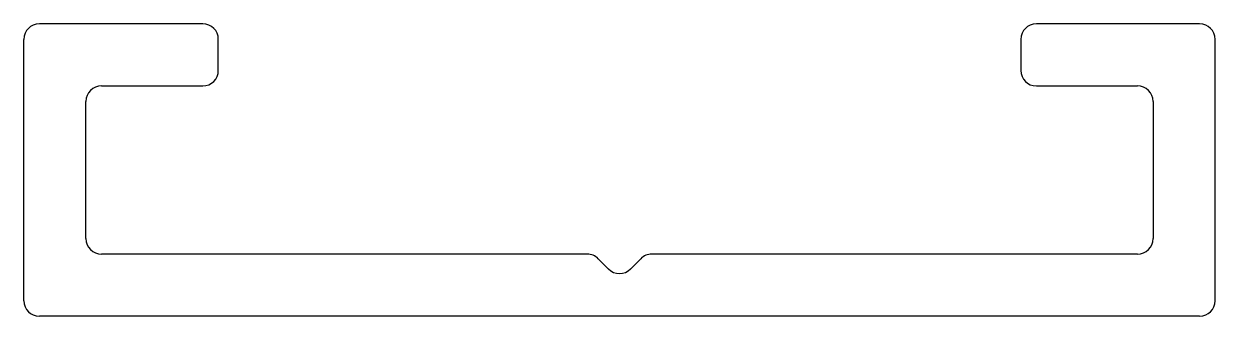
# Model space of a CAD drawing. Extents: x 839.7 to 862.7, y 428.4 to 434.
import ezdxf

# ---------------------------------------------------------------- set-up
doc = ezdxf.new("R2010")
doc.units = 0
doc.layers.get('0').update_dxf_attribs({"linetype": 'CONTINUOUS'})

msp = doc.modelspace()

# ---------------------------------------------------------------- linework, layer by layer
at = {"color": 0}
for p, q in [((843.177, 434.005), (840.021, 434.005)), ((862.426, 434.005), (859.273, 434.005)), ((839.721, 428.652), (839.721, 433.705)), ((843.477, 433.105), (843.477, 433.705)), ((858.973, 433.705), (858.973, 433.105)), ((862.726, 428.652), (862.726, 433.705)), ((841.221, 432.805), (843.177, 432.805)), ((859.273, 432.805), (861.226, 432.805)), ((840.921, 429.852), (840.921, 432.505)), ((861.526, 432.505), (861.526, 429.852)), ((850.6, 429.552), (841.221, 429.552)), ((861.226, 429.552), (851.848, 429.552)), ((851.012, 429.264), (850.812, 429.464)), ((851.436, 429.264), (851.636, 429.464)), ((862.426, 428.352), (840.021, 428.352))]:
    msp.add_line(p, q, dxfattribs=at)
for centre, start, end in [((840.021, 433.705), 90, 180), ((843.177, 433.705), 0, 90), ((859.273, 433.705), 90, 180), ((862.426, 433.705), 0, 90), ((843.177, 433.105), 270, 0), ((859.273, 433.105), 180, 270), ((841.221, 432.505), 90, 180), ((861.226, 432.505), 0, 90), ((841.221, 429.852), 180, 270), ((861.226, 429.852), 270, 0), ((850.6, 429.252), 45, 90), ((851.848, 429.252), 90, 135), ((851.224, 429.477), 225, 315), ((840.021, 428.652), 180, 270), ((862.426, 428.652), 270, 0)]:
    msp.add_arc(centre, 0.3, start, end, dxfattribs=at)

doc.saveas('drawing.dxf')
